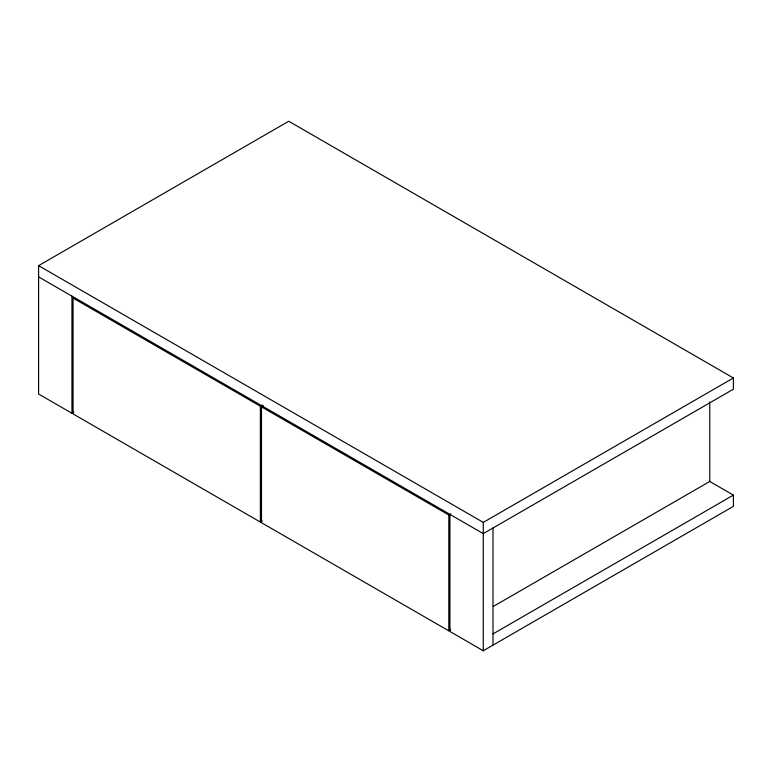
<?xml version="1.0" encoding="UTF-8"?>
<svg xmlns="http://www.w3.org/2000/svg" width="772" height="772" viewBox="0 0 772 772"><rect width="100%" height="100%" fill="white"/><g stroke="black" fill="none" stroke-linecap="round" stroke-linejoin="round"><path stroke-width="1.16" d="M73.9 412.151L71.95 413.281L38.6 394.019L38.6 265.655L288.728 121.243L733.4 377.981L733.4 389.204L483.272 533.616L38.6 276.887M262.326 520.946L260.376 522.065L73.06 413.917L73.06 298.069L260.376 406.217L262.326 405.097M450.752 629.73L448.812 630.859L261.496 522.712L261.496 406.863L263.435 405.734M261.496 406.863L448.812 515.001L450.752 513.882M38.6 265.655L483.272 522.383L733.4 377.981M493.308 606.445L709.777 481.467L709.777 402.048M492.999 633.909L733.4 495.113L733.4 506.345L483.272 650.757L449.922 631.496L449.922 514.364M709.391 481.245L733.4 495.113M492.999 528L492.999 645.141M483.272 522.383L483.272 650.757M448.812 515.001L448.812 630.859M260.376 406.217L260.376 522.065M71.95 296.149L71.95 413.281"/></g></svg>
